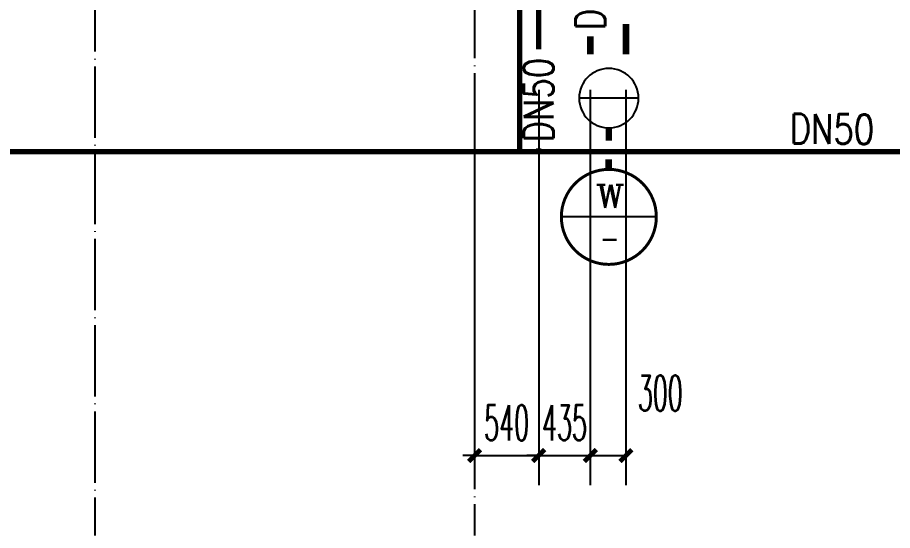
# Model space of a CAD drawing. Extents: x 27938 to 1507990, y 110129 to 923079.
# Drawn here: x 839767 to 847137, y 667017 to 671336 of the extents above; entities that cross this region are included whole.
import ezdxf
from ezdxf.enums import TextEntityAlignment as Align

# ---------------------------------------------------------------- set-up
doc = ezdxf.new("R2010")
doc.units = 0
doc.header["$LTSCALE"] = 1000
doc.header["$MEASUREMENT"] = 0
doc.linetypes.add('DOTE', pattern=[2.42, 2, -0.2, 0.02, -0.2])
for name, color, linetype in [('DIM_污水', 2, 'Continuous'), ('DOTE', 1, 'Continuous'), ('PIPE-凝结', 150, 'N'), ('PIPE-废水', 31, 'TG_F'), ('PIPE-污水', 2, 'W'), ('TEXT_凝结', 7, 'Continuous'), ('TEXT_废水', 7, 'Continuous'), ('TWT_DIM', 3, 'Continuous'), ('WELL_污水', 2, 'Continuous')]:
    doc.layers.add(name, color=color, linetype=linetype)
doc.styles.add('_TCH_DIM_T3', font='SIMPLEX.shx', dxfattribs={"width": 0.494118, "bigfont": 'GBCBIG.shx'})
doc.styles.add('_TWT_CIRCLE', font='COMPLEX', dxfattribs={"width": 1.1, "height": 3.5, "bigfont": 'HZTXT'})
doc.styles.add('_TWT_PIPEDN', font='SIMPLEX', dxfattribs={"width": 0.8, "height": 3.5, "bigfont": 'HZTXT'})
doc.styles.get("Standard").update_dxf_attribs({"font": 'gbenor.shx', "bigfont": 'gbcbig.shx'})
doc.styles.add('TG_LINETYPE', font='SIMPLEX', dxfattribs={"width": 0.8, "height": 3, "bigfont": 'HZTXT'})
doc.linetypes.add('N', pattern='A,3,-0.2,["N",Standard,S=0.25,R=0,X=-0.1,Y=-0.115],-0.2', length=3.4)
doc.linetypes.add('TG_F', pattern='A,2,-0.3,["F",TG_LINETYPE,S=0.1,R=0,X=-0.23,Y=-0.15],0', length=2.3)
doc.linetypes.add('W', pattern='A,3,-0.2,["W",Standard,S=0.25,R=0,X=-0.1,Y=-0.115],-0.2', length=3.4)
doc.dimstyles.new('_TWT_ARCH&&100', dxfattribs={"dimtxt": 297.5, "dimasz": 100, "dimexe": 250, "dimexo": 300, "dimgap": 126.25, "dimtad": 1, "dimdec": 0, "dimzin": 0, "dimdsep": 46, "dimtxsty": '_TCH_DIM_T3', "dimblk": 'ARCHTICK', "dimcen": 0.09, "dimclrt": 7, "dimazin": 2, "dimtfac": 1, "dimtdec": 0, "dimtix": 1, "dimtmove": 2, "dimatfit": 3, "dimfxl": 1, "dimtolj": 1, "dimtzin": 0, "dimarcsym": 0})

# ---------------------------------------------------------------- blocks, each defined once
blk = doc.blocks.new('_ArchTick')
at = {"color": 0, "linetype": 'ByBlock', "const_width": 0.4}
blk.add_lwpolyline([(-0.5, -0.5), (0.5, 0.5)], dxfattribs=at)
blk = doc.blocks.new('*D726')
at = {"layer": 'Defpoints', "color": 0}
for p in [(844591.6, 671026.7), (844891.6, 671026.7), (844891.6, 667647.9)]:
    blk.add_point(p, dxfattribs=at)
at = {"layer": 'TWT_DIM', "color": 0, "lineweight": -2}
for p, q in [((844591.6, 670726.7), (844591.6, 667397.9)), ((844891.6, 670726.7), (844891.6, 667397.9)), ((844591.6, 667647.9), (844891.6, 667647.9))]:
    blk.add_line(p, q, dxfattribs=at)
at = {"layer": 'TWT_DIM', "color": 0, "lineweight": -2, "xscale": 100, "yscale": 100, "zscale": 100, "rotation": 180}
blk.add_blockref('_ArchTick', (844591.6, 667647.9), dxfattribs=at)
at = {"layer": 'TWT_DIM', "color": 0, "lineweight": -2, "xscale": 100, "yscale": 100, "zscale": 100}
blk.add_blockref('_ArchTick', (844891.6, 667647.9), dxfattribs=at)
at = {"layer": 'TWT_DIM', "color": 7, "insert": (845180.6, 668172.9), "char_height": 297.5, "attachment_point": 5, "style": '_TCH_DIM_T3'}
blk.add_mtext('\\A1;300', dxfattribs=at)
blk = doc.blocks.new('*D727')
at = {"layer": 'Defpoints', "color": 0}
for p in [(844156.6, 671026.7), (844591.6, 671026.7), (844591.6, 667647.9)]:
    blk.add_point(p, dxfattribs=at)
at = {"layer": 'TWT_DIM', "color": 0, "lineweight": -2}
for p, q in [((844156.6, 670726.7), (844156.6, 667397.9)), ((844591.6, 670726.7), (844591.6, 667397.9)), ((844156.6, 667647.9), (844056.6, 667647.9)), ((844156.6, 667647.9), (844591.6, 667647.9)), ((844591.6, 667647.9), (844691.6, 667647.9))]:
    blk.add_line(p, q, dxfattribs=at)
at = {"layer": 'TWT_DIM', "color": 0, "lineweight": -2, "xscale": 100, "yscale": 100, "zscale": 100}
blk.add_blockref('_ArchTick', (844156.6, 667647.9), dxfattribs=at)
at = {"layer": 'TWT_DIM', "color": 0, "lineweight": -2, "xscale": 100, "yscale": 100, "zscale": 100, "rotation": 180}
blk.add_blockref('_ArchTick', (844591.6, 667647.9), dxfattribs=at)
at = {"layer": 'TWT_DIM', "color": 7, "insert": (844374.1, 667922.9), "char_height": 297.5, "attachment_point": 5, "style": '_TCH_DIM_T3'}
blk.add_mtext('\\A1;435', dxfattribs=at)
blk = doc.blocks.new('*D728')
at = {"layer": 'Defpoints', "color": 0}
for p in [(843616.6, 671026.7), (844156.6, 671026.7), (844156.6, 667647.9)]:
    blk.add_point(p, dxfattribs=at)
at = {"layer": 'TWT_DIM', "color": 0, "lineweight": -2}
for p, q in [((843616.6, 670726.7), (843616.6, 667397.9)), ((844156.6, 670726.7), (844156.6, 667397.9)), ((843616.6, 667647.9), (843516.6, 667647.9)), ((843616.6, 667647.9), (844156.6, 667647.9)), ((844156.6, 667647.9), (844256.6, 667647.9))]:
    blk.add_line(p, q, dxfattribs=at)
at = {"layer": 'TWT_DIM', "color": 0, "lineweight": -2, "xscale": 100, "yscale": 100, "zscale": 100}
blk.add_blockref('_ArchTick', (843616.6, 667647.9), dxfattribs=at)
at = {"layer": 'TWT_DIM', "color": 0, "lineweight": -2, "xscale": 100, "yscale": 100, "zscale": 100, "rotation": 180}
blk.add_blockref('_ArchTick', (844156.6, 667647.9), dxfattribs=at)
at = {"layer": 'TWT_DIM', "color": 7, "insert": (843886.6, 667922.9), "char_height": 297.5, "attachment_point": 5, "style": '_TCH_DIM_T3'}
blk.add_mtext('\\A1;540', dxfattribs=at)
blk = doc.blocks.new('$TWTSYS$00000190')
blk.add_line((0, 0.5, 0), (0, -0.5, 0))
blk.add_circle((0, 0, 0), 0.5)
blk = doc.blocks.new('*D1489')
at = {"layer": 'Defpoints', "color": 0}
for p in [(844591.6, 671026.7), (844891.6, 671026.7), (844891.6, 667647.9)]:
    blk.add_point(p, dxfattribs=at)
at = {"layer": 'TWT_DIM', "color": 0, "lineweight": -2}
for p, q in [((844591.6, 670726.7), (844591.6, 667397.9)), ((844891.6, 670726.7), (844891.6, 667397.9)), ((844591.6, 667647.9), (844891.6, 667647.9))]:
    blk.add_line(p, q, dxfattribs=at)
at = {"layer": 'TWT_DIM', "color": 0, "lineweight": -2, "xscale": 100, "yscale": 100, "zscale": 100, "rotation": 180}
blk.add_blockref('_ArchTick', (844591.6, 667647.9), dxfattribs=at)
at = {"layer": 'TWT_DIM', "color": 0, "lineweight": -2, "xscale": 100, "yscale": 100, "zscale": 100}
blk.add_blockref('_ArchTick', (844891.6, 667647.9), dxfattribs=at)
at = {"layer": 'TWT_DIM', "color": 7, "insert": (845180.6, 668172.9), "char_height": 297.5, "attachment_point": 5, "style": '_TCH_DIM_T3'}
blk.add_mtext('\\A1;300', dxfattribs=at)
blk = doc.blocks.new('*D1490')
at = {"layer": 'Defpoints', "color": 0}
for p in [(844156.6, 671026.7), (844591.6, 671026.7), (844591.6, 667647.9)]:
    blk.add_point(p, dxfattribs=at)
at = {"layer": 'TWT_DIM', "color": 0, "lineweight": -2}
for p, q in [((844156.6, 670726.7), (844156.6, 667397.9)), ((844591.6, 670726.7), (844591.6, 667397.9)), ((844156.6, 667647.9), (844056.6, 667647.9)), ((844156.6, 667647.9), (844591.6, 667647.9)), ((844591.6, 667647.9), (844691.6, 667647.9))]:
    blk.add_line(p, q, dxfattribs=at)
at = {"layer": 'TWT_DIM', "color": 0, "lineweight": -2, "xscale": 100, "yscale": 100, "zscale": 100}
blk.add_blockref('_ArchTick', (844156.6, 667647.9), dxfattribs=at)
at = {"layer": 'TWT_DIM', "color": 0, "lineweight": -2, "xscale": 100, "yscale": 100, "zscale": 100, "rotation": 180}
blk.add_blockref('_ArchTick', (844591.6, 667647.9), dxfattribs=at)
at = {"layer": 'TWT_DIM', "color": 7, "insert": (844374.1, 667922.9), "char_height": 297.5, "attachment_point": 5, "style": '_TCH_DIM_T3'}
blk.add_mtext('\\A1;435', dxfattribs=at)
blk = doc.blocks.new('*D1491')
at = {"layer": 'Defpoints', "color": 0}
for p in [(843616.6, 671026.7), (844156.6, 671026.7), (844156.6, 667647.9)]:
    blk.add_point(p, dxfattribs=at)
at = {"layer": 'TWT_DIM', "color": 0, "lineweight": -2}
for p, q in [((843616.6, 670726.7), (843616.6, 667397.9)), ((844156.6, 670726.7), (844156.6, 667397.9)), ((843616.6, 667647.9), (843516.6, 667647.9)), ((843616.6, 667647.9), (844156.6, 667647.9)), ((844156.6, 667647.9), (844256.6, 667647.9))]:
    blk.add_line(p, q, dxfattribs=at)
at = {"layer": 'TWT_DIM', "color": 0, "lineweight": -2, "xscale": 100, "yscale": 100, "zscale": 100}
blk.add_blockref('_ArchTick', (843616.6, 667647.9), dxfattribs=at)
at = {"layer": 'TWT_DIM', "color": 0, "lineweight": -2, "xscale": 100, "yscale": 100, "zscale": 100, "rotation": 180}
blk.add_blockref('_ArchTick', (844156.6, 667647.9), dxfattribs=at)
at = {"layer": 'TWT_DIM', "color": 7, "insert": (843886.6, 667922.9), "char_height": 297.5, "attachment_point": 5, "style": '_TCH_DIM_T3'}
blk.add_mtext('\\A1;540', dxfattribs=at)

msp = doc.modelspace()

# ---------------------------------------------------------------- linework, layer by layer
at = {"layer": 'DIM_污水'}
msp.add_line((845147.6, 669657.2), (844347.6, 669657.2), dxfattribs=at)
at = {"layer": 'DIM_污水', "const_width": 25}
msp.add_lwpolyline([(845147.6, 669657.2, 1), (844347.6, 669657.2, 1)], format="xyb", close=True, dxfattribs=at)
at = {"layer": 'DOTE', "color": 169, "linetype": 'DOTE', "ltscale": 0.3}
for p, q in [((843616.4, 681757.2), (843616.6, 666975.2)), ((840416.6, 677457.2), (840416.6, 666975.2))]:
    msp.add_line(p, q, dxfattribs=at)
at = {"layer": 'PIPE-凝结', "ltscale": 0.5, "const_width": 45}
for points in [[(843996.6, 672844.6), (843996.6, 670207.2)], [(844156.6, 672832.2), (844156.6, 671222.2)], [(844156.6, 671222.2), (844156.6, 671067.8)], [(844156.6, 670234.5), (844156.6, 670207.2)], [(830866.6, 670207.2), (852616.6, 670207.2)]]:
    msp.add_lwpolyline(points, dxfattribs=at)
at = {"layer": 'PIPE-废水', "ltscale": 0.5, "const_width": 55}
for points in [[(844891.6, 671026.7), (844891.6, 671280.2)], [(844591.6, 671026.7), (844591.6, 671178.6)]]:
    msp.add_lwpolyline(points, dxfattribs=at)
at = {"layer": 'PIPE-污水', "const_width": 55}
for points in [[(844747.2, 670407.2), (844747.1, 670298.8)], [(844746.8, 670140.9), (844746.7, 670057.2)]]:
    msp.add_lwpolyline(points, dxfattribs=at)

# ---------------------------------------------------------------- block references
at = {"layer": 'WELL_污水', "xscale": -500, "yscale": 500, "zscale": 500, "rotation": 270}
msp.add_blockref('$TWTSYS$00000190', (844747.6, 670657.2), dxfattribs=at)

# ---------------------------------------------------------------- texts
at = {"layer": 'DIM_污水', "color": 7, "style": '_TWT_CIRCLE'}
for s, height, width, p, p2 in [('W', 193.3, 1.21, (844636.2, 669733.5), (844881.2, 669733.5)), ('-', 207, 0.941111, (844671.7, 669375.9), (844838.7, 669375.9))]:
    msp.add_text(s, height=height, dxfattribs=dict(at, width=width)).set_placement(p, p2, align=Align.FIT)
at = {"layer": 'TEXT_凝结', "style": '_TWT_PIPEDN', "width": 0.8}
for rotation, p in [(90, (844281.6, 670284.5)), (359.48278, (846270.2, 670275.3))]:
    msp.add_text('DN50', height=250, rotation=rotation, dxfattribs=at).set_placement(p)
at = {"layer": 'TEXT_废水', "style": '_TWT_PIPEDN', "width": 0.8}
msp.add_text('DN100', height=250, rotation=90, dxfattribs=at).set_placement((844716.6, 671228.6))

# ---------------------------------------------------------------- dimensions: what is measured, and where the dimension line sits
at = {"layer": 'TWT_DIM'}
for p1, p2, picture, middle in [((843616.6, 671026.7), (844156.6, 671026.7), '*D728', (843886.6, 667922.9)), ((843616.6, 671026.7), (844156.6, 671026.7), '*D1491', (843886.6, 667922.9)), ((844156.6, 671026.7), (844591.6, 671026.7), '*D727', (844374.1, 667922.9)), ((844156.6, 671026.7), (844591.6, 671026.7), '*D1490', (844374.1, 667922.9))]:
    dim = msp.add_aligned_dim(p1=p1, p2=p2, distance=-3378.8, dimstyle='_TWT_ARCH&&100', dxfattribs=at)
    dim.commit()
    dim.dimension.update_dxf_attribs({"geometry": picture, "text_midpoint": middle})
for picture in ['*D726', '*D1489']:
    dim = msp.add_linear_dim(base=(844891.6, 667647.9), p1=(844591.6, 671026.7), p2=(844891.6, 671026.7), angle=0, dimstyle='_TWT_ARCH&&100', dxfattribs=at)
    dim.commit()
    dim.dimension.update_dxf_attribs({"geometry": picture, "text_midpoint": (845180.6, 668172.9), "dimtype": 129})

doc.saveas('drawing.dxf')
